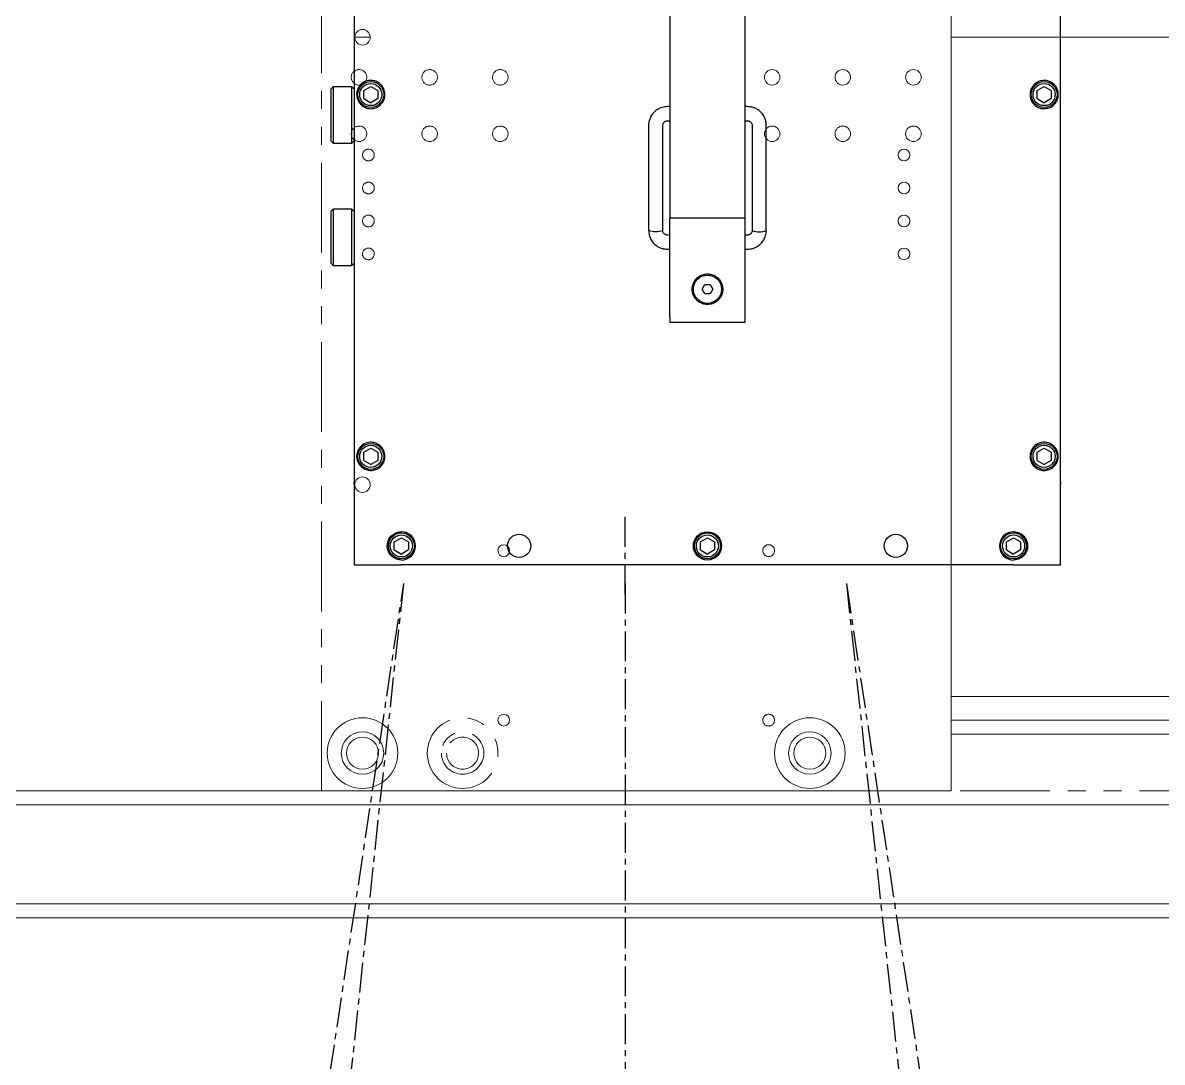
# Model space of a CAD drawing. Extents: x 500 to 100500, y -14500 to 21140.
# Drawn here: x 8061.8 to 8303.8, y -2721.7 to -2501 of the extents above; entities that cross this region are included whole.
import ezdxf

# ---------------------------------------------------------------- set-up
doc = ezdxf.new("R2010")
doc.units = 0
for name, pattern in [('CENTER', [10.16, 6.35, -1.27, 1.27, -1.27]), ('PHANTOM', [12.7, 6.35, -1.27, 1.27, -1.27, 1.27, -1.27]), ('SLD-Solid', [0])]:
    doc.linetypes.add(name, pattern=pattern)
doc.layers.get('0').update_dxf_attribs({"linetype": 'CONTINUOUS'})
doc.layers.add('Center', color=1, linetype='CENTER')
doc.layers.add('D', color=7, linetype='CONTINUOUS')
doc.layers.add('MODEL', color=7, linetype='SLD-Solid', lineweight=15)

# ---------------------------------------------------------------- blocks, each defined once
blk = doc.blocks.new('KSLIDER')
at = {"color": 60, "linetype": 'PHANTOM', "lineweight": 18, "ltscale": 3}
for p, q in [((-52807.52, -65071.89, 21.36), (-52807.52, -64866.89, 21.36)), ((-53457.52, -65071.89, 21.36), (-52807.52, -65071.89, 21.36))]:
    blk.add_line(p, q, dxfattribs=at)
for centre, radius in [((-52845.52, -64920.39, 21.36), 1.65), ((-52830.52, -64920.39, 21.36), 1.65), ((-52815.52, -64920.39, 21.36), 1.65), ((-52845.52, -64932.39, 21.36), 1.65), ((-52830.52, -64932.39, 21.36), 1.65), ((-52815.52, -64932.39, 21.36), 1.65), ((-52817.52, -64936.89, 21.36), 1.25), ((-52817.52, -64943.89, 21.36), 1.25), ((-52817.52, -64950.89, 21.36), 1.25), ((-52817.52, -64957.89, 21.36), 1.25), ((-52902.52, -65020.89, 21.36), 1.25), ((-52902.52, -65056.89, 21.36), 1.25), ((-52837.52, -65063.89, 21.36), 7.5), ((-52837.52, -65063.89, 21.36), 4.5), ((-52837.52, -65063.89, 21.36), 3.4)]:
    blk.add_circle(centre, radius, dxfattribs=at)
blk = doc.blocks.new('KASDADS')
at = {"layer": 'MODEL', "color": 4}
for p, q in [((-51607.52, -66571.89, 21.36), (-51607.52, -66366.89, 21.36)), ((-51734.17, -66411.89, 21.36), (-51730.87, -66411.89, 21.36)), ((-51607.52, -66411.89, 21.36), (-51053.02, -66411.89, 21.36)), ((-51607.52, -66551.89, 21.36), (-51033.02, -66551.89, 21.36)), ((-51071.02, -66556.89, 21.36), (-51607.52, -66556.89, 21.36)), ((-51607.52, -66559.89, 21.36), (-51066.02, -66559.89, 21.36)), ((-52257.52, -66571.89, 21.36), (-51607.52, -66571.89, 21.36)), ((-53552.02, -66574.89, 21.36), (-51013.02, -66574.89, 21.36)), ((-53552.02, -66595.89, 21.36), (-51013.02, -66595.89, 21.36)), ((-53552.02, -66598.89, 21.36), (-51013.02, -66598.89, 21.36))]:
    blk.add_line(p, q, dxfattribs=at)
for centre, radius in [((-51732.52, -66411.89, 21.36), 1.65), ((-51645.52, -66420.39, 21.36), 1.65), ((-51630.52, -66420.39, 21.36), 1.65), ((-51615.52, -66420.39, 21.36), 1.65), ((-51645.52, -66432.39, 21.36), 1.65), ((-51630.52, -66432.39, 21.36), 1.65), ((-51615.52, -66432.39, 21.36), 1.65), ((-51617.52, -66436.89, 21.36), 1.25), ((-51617.52, -66443.89, 21.36), 1.25), ((-51617.52, -66450.89, 21.36), 1.25), ((-51617.52, -66457.89, 21.36), 1.25), ((-51732.52, -66506.89, 21.36), 1.65), ((-51702.52, -66520.89, 21.36), 1.25), ((-51732.52, -66563.89, 21.36), 7.5), ((-51702.52, -66556.89, 21.36), 1.25), ((-51637.52, -66563.89, 21.36), 7.5), ((-51732.52, -66563.89, 21.36), 4.5), ((-51637.52, -66563.89, 21.36), 4.5), ((-51732.52, -66563.89, 21.36), 3.4), ((-51637.52, -66563.89, 21.36), 3.4)]:
    blk.add_circle(centre, radius, dxfattribs=at)
blk = doc.blocks.new('KJVision F 2')
at = {"color": 3, "linetype": 'Continuous', "lineweight": 25}
for p, q in [((-5723.22, -76483.19, -96.77), (-5723.22, -76759.69, -96.77)), ((-5573.22, -76759.69, -96.77), (-5573.22, -76483.19, -96.77)), ((-5723.22, -76500.69, -96.77), (-5723.22, -76742.19, -96.77)), ((-5573.22, -76742.19, -96.77), (-5573.22, -76500.69, -96.77)), ((-5656.22, -76555.64, -96.77), (-5656.22, -76686.05, -96.77)), ((-5640.22, -76686.05, -96.77), (-5640.22, -76555.64, -96.77)), ((-5727.72, -76658.19, -96.77), (-5728.22, -76658.69, -96.77)), ((-5728.22, -76658.69, -96.77), (-5728.22, -76669.69, -96.77)), ((-5723.72, -76658.19, -96.77), (-5727.72, -76658.19, -96.77)), ((-5727.72, -76658.19, -96.77), (-5727.72, -76670.19, -96.77)), ((-5723.22, -76658.69, -96.77), (-5723.72, -76658.19, -96.77)), ((-5723.72, -76670.19, -96.77), (-5723.72, -76658.19, -96.77)), ((-5721.22, -76658.99, -96.77), (-5719.72, -76658.12, -96.77)), ((-5721.22, -76660.72, -96.77), (-5721.22, -76658.99, -96.77)), ((-5719.72, -76658.12, -96.77), (-5718.22, -76658.99, -96.77)), ((-5718.22, -76658.99, -96.77), (-5718.22, -76660.72, -96.77)), ((-5578.22, -76658.99, -96.77), (-5576.72, -76658.12, -96.77)), ((-5578.22, -76660.72, -96.77), (-5578.22, -76658.99, -96.77)), ((-5576.72, -76658.12, -96.77), (-5575.22, -76658.99, -96.77)), ((-5575.22, -76658.99, -96.77), (-5575.22, -76660.72, -96.77)), ((-5721.22, -76660.72, -96.77), (-5719.72, -76661.59, -96.77)), ((-5718.22, -76660.72, -96.77), (-5719.72, -76661.59, -96.77)), ((-5656.22, -76662.42, -96.77), (-5656.72, -76662.42, -96.77)), ((-5639.72, -76662.42, -96.77), (-5640.22, -76662.42, -96.77)), ((-5578.22, -76660.72, -96.77), (-5576.72, -76661.59, -96.77)), ((-5575.22, -76660.72, -96.77), (-5576.72, -76661.59, -96.77)), ((-5660.72, -76666.4, -96.77), (-5660.72, -76688.71, -96.77)), ((-5657.72, -76688.71, -96.77), (-5657.72, -76666.4, -96.77)), ((-5656.72, -76665.42, -96.77), (-5656.22, -76665.42, -96.77)), ((-5640.22, -76665.42, -96.77), (-5639.72, -76665.42, -96.77)), ((-5638.72, -76666.4, -96.77), (-5638.72, -76688.71, -96.77)), ((-5635.72, -76688.71, -96.77), (-5635.72, -76666.4, -96.77)), ((-5728.22, -76669.69, -96.77), (-5727.72, -76670.19, -96.77)), ((-5723.72, -76670.19, -96.77), (-5723.22, -76669.69, -96.77)), ((-5727.72, -76670.19, -96.77), (-5723.72, -76670.19, -96.77)), ((-5727.72, -76684.19, -96.77), (-5728.22, -76684.69, -96.77)), ((-5723.72, -76684.19, -96.77), (-5727.72, -76684.19, -96.77)), ((-5727.72, -76684.19, -96.77), (-5727.72, -76696.19, -96.77)), ((-5723.22, -76684.69, -96.77), (-5723.72, -76684.19, -96.77)), ((-5723.72, -76696.19, -96.77), (-5723.72, -76684.19, -96.77)), ((-5728.22, -76684.69, -96.77), (-5728.22, -76695.69, -96.77)), ((-5656.22, -76686.05, -96.77), (-5640.22, -76686.05, -96.77)), ((-5656.22, -76686.05, -96.77), (-5640.22, -76686.05, -96.77)), ((-5656.22, -76686.05, -96.77), (-5656.22, -76686.05, -96.77)), ((-5656.22, -76686.85, -96.77), (-5656.22, -76686.05, -96.77)), ((-5640.22, -76686.05, -96.77), (-5640.22, -76686.05, -96.77)), ((-5640.22, -76686.85, -96.77), (-5640.22, -76686.05, -96.77)), ((-5656.22, -76690.03, -96.77), (-5656.22, -76686.85, -96.77)), ((-5640.22, -76690.03, -96.77), (-5640.22, -76686.85, -96.77)), ((-5656.22, -76689.69, -96.77), (-5656.72, -76689.69, -96.77)), ((-5656.22, -76699.02, -96.77), (-5656.22, -76690.03, -96.77)), ((-5639.72, -76689.69, -96.77), (-5640.22, -76689.69, -96.77)), ((-5640.22, -76699.02, -96.77), (-5640.22, -76690.03, -96.77)), ((-5656.72, -76692.69, -96.77), (-5656.22, -76692.69, -96.77)), ((-5640.22, -76692.69, -96.77), (-5639.72, -76692.69, -96.77)), ((-5728.22, -76695.69, -96.77), (-5727.72, -76696.19, -96.77)), ((-5727.72, -76696.19, -96.77), (-5723.72, -76696.19, -96.77)), ((-5723.72, -76696.19, -96.77), (-5723.22, -76695.69, -96.77)), ((-5656.22, -76707.07, -96.77), (-5656.22, -76699.02, -96.77)), ((-5649.38, -76701.19, -96.77), (-5648.8, -76700.19, -96.77)), ((-5648.8, -76702.19, -96.77), (-5649.38, -76701.19, -96.77)), ((-5648.8, -76700.19, -96.77), (-5647.64, -76700.19, -96.77)), ((-5647.64, -76700.19, -96.77), (-5647.07, -76701.19, -96.77)), ((-5647.07, -76701.19, -96.77), (-5647.64, -76702.19, -96.77)), ((-5640.22, -76707.07, -96.77), (-5640.22, -76699.02, -96.77)), ((-5647.64, -76702.19, -96.77), (-5648.8, -76702.19, -96.77)), ((-5656.22, -76707.07, -96.77), (-5656.22, -76708.19, -96.77)), ((-5656.22, -76708.19, -96.77), (-5640.22, -76708.19, -96.77)), ((-5640.22, -76708.19, -96.77), (-5640.22, -76707.07, -96.77)), ((-5721.22, -76735.82, -96.77), (-5719.72, -76734.96, -96.77)), ((-5719.72, -76734.96, -96.77), (-5718.22, -76735.82, -96.77)), ((-5578.22, -76735.82, -96.77), (-5576.72, -76734.96, -96.77)), ((-5576.72, -76734.96, -96.77), (-5575.22, -76735.82, -96.77)), ((-5721.22, -76737.55, -96.77), (-5721.22, -76735.82, -96.77)), ((-5721.22, -76737.55, -96.77), (-5719.72, -76738.42, -96.77)), ((-5718.22, -76737.55, -96.77), (-5719.72, -76738.42, -96.77)), ((-5718.22, -76735.82, -96.77), (-5718.22, -76737.55, -96.77)), ((-5578.22, -76737.55, -96.77), (-5578.22, -76735.82, -96.77)), ((-5578.22, -76737.55, -96.77), (-5576.72, -76738.42, -96.77)), ((-5575.22, -76737.55, -96.77), (-5576.72, -76738.42, -96.77)), ((-5575.22, -76735.82, -96.77), (-5575.22, -76737.55, -96.77)), ((-5723.22, -76742.19, -96.77), (-5723.22, -76742.19, -96.77)), ((-5723.22, -76742.69, -96.77), (-5723.22, -76742.19, -96.77)), ((-5573.22, -76742.19, -96.77), (-5573.22, -76742.19, -96.77)), ((-5573.22, -76742.19, -96.77), (-5573.22, -76742.69, -96.77)), ((-5723.22, -76742.69, -96.77), (-5723.22, -76758.69, -96.77)), ((-5723.22, -76742.69, -96.77), (-5723.22, -76742.69, -96.77)), ((-5573.22, -76742.69, -96.77), (-5573.22, -76742.69, -96.77)), ((-5573.22, -76758.69, -96.77), (-5573.22, -76742.69, -96.77)), ((-5714.72, -76754.82, -96.77), (-5713.22, -76753.96, -96.77)), ((-5713.22, -76753.96, -96.77), (-5711.72, -76754.82, -96.77)), ((-5649.72, -76754.82, -96.77), (-5648.22, -76753.96, -96.77)), ((-5648.22, -76753.96, -96.77), (-5646.72, -76754.82, -96.77)), ((-5584.72, -76754.82, -96.77), (-5583.22, -76753.96, -96.77)), ((-5583.22, -76753.96, -96.77), (-5581.72, -76754.82, -96.77)), ((-5714.72, -76756.55, -96.77), (-5714.72, -76754.82, -96.77)), ((-5714.72, -76756.55, -96.77), (-5713.22, -76757.42, -96.77)), ((-5711.72, -76756.55, -96.77), (-5713.22, -76757.42, -96.77)), ((-5711.72, -76754.82, -96.77), (-5711.72, -76756.55, -96.77)), ((-5649.72, -76756.55, -96.77), (-5649.72, -76754.82, -96.77)), ((-5649.72, -76756.55, -96.77), (-5648.22, -76757.42, -96.77)), ((-5646.72, -76756.55, -96.77), (-5648.22, -76757.42, -96.77)), ((-5646.72, -76754.82, -96.77), (-5646.72, -76756.55, -96.77)), ((-5584.72, -76756.55, -96.77), (-5584.72, -76754.82, -96.77)), ((-5584.72, -76756.55, -96.77), (-5583.22, -76757.42, -96.77)), ((-5581.72, -76756.55, -96.77), (-5583.22, -76757.42, -96.77)), ((-5581.72, -76754.82, -96.77), (-5581.72, -76756.55, -96.77)), ((-5723.22, -76758.69, -96.77), (-5723.22, -76758.69, -96.77)), ((-5723.22, -76758.69, -96.77), (-5723.22, -76758.69, -96.77)), ((-5573.22, -76758.69, -96.77), (-5573.22, -76758.69, -96.77)), ((-5723.22, -76759.69, -96.77), (-5713.22, -76759.69, -96.77)), ((-5583.22, -76759.69, -96.77), (-5713.22, -76759.69, -96.77)), ((-5583.22, -76759.69, -96.77), (-5573.22, -76759.69, -96.77))]:
    blk.add_line(p, q, dxfattribs=at)
at = {"color": 3}
for p, q in [((-5665.72, -76766.05, -96.77), (-5665.72, -76748.71, -96.77)), ((-5912.72, -78093.69, -96.77), (-5712.72, -76763.69, -96.77)), ((-5755.72, -77163.69, -96.77), (-5712.72, -76763.69, -96.77)), ((-5665.72, -76763.69, -96.77), (-5665.72, -78093.69, -96.77)), ((-5618.72, -76763.69, -96.77), (-5418.72, -78093.69, -96.77)), ((-5618.72, -76763.69, -96.77), (-5575.72, -77163.69, -96.77))]:
    blk.add_line(p, q, dxfattribs=at)
at = {"color": 3, "linetype": 'Continuous', "lineweight": 25}
for centre, radius in [((-5719.72, -76659.85, -96.77), 2.75), ((-5719.72, -76659.85, -96.77), 2.35), ((-5576.72, -76659.85, -96.77), 2.75), ((-5576.72, -76659.85, -96.77), 2.35), ((-5648.22, -76701.19, -96.77), 3), ((-5719.72, -76736.69, -96.77), 2.75), ((-5719.72, -76736.69, -96.77), 2.35), ((-5576.72, -76736.69, -96.77), 2.75), ((-5576.72, -76736.69, -96.77), 2.35), ((-5713.22, -76755.69, -96.77), 2.75), ((-5713.22, -76755.69, -96.77), 2.35), ((-5688.22, -76755.69, -96.77), 2.46), ((-5648.22, -76755.69, -96.77), 3), ((-5648.22, -76755.69, -96.77), 2.75), ((-5648.22, -76755.69, -96.77), 2.35), ((-5608.22, -76755.69, -96.77), 2.46), ((-5583.22, -76755.69, -96.77), 2.75), ((-5583.22, -76755.69, -96.77), 2.35)]:
    blk.add_circle(centre, radius, dxfattribs=at)
for centre, radius, start, end in [((-5659.22, -76684.14, -96.77), 4.8, 251.8089, 288.1911), ((-5637.22, -76684.9, -96.77), 4.09, 248.4967, 291.5033), ((-5713.22, -76755.69, -96.77), 3, 270, 90), ((-5583.22, -76755.69, -96.77), 3, 90, 270)]:
    blk.add_arc(centre, radius, start, end, dxfattribs=at)
for points, knots in [([(-5721.59, -76662.2, -96.77), (-5721.9, -76661.89, -96.77), (-5722.34, -76661.45, -96.77), (-5722.62, -76660.67, -96.77), (-5722.71, -76660.18, -96.77), (-5722.73, -76659.8, -96.77), (-5722.7, -76659.43, -96.77), (-5722.61, -76658.99, -96.77), (-5722.39, -76658.43, -96.77), (-5721.87, -76657.66, -96.77), (-5720.94, -76657, -96.77), (-5719.71, -76656.79, -96.77), (-5718.69, -76656.99, -96.77), (-5717.88, -76657.42, -96.77), (-5717.23, -76658.09, -96.77), (-5716.81, -76658.94, -96.77), (-5716.67, -76659.9, -96.77), (-5716.84, -76660.88, -96.77), (-5717.35, -76661.8, -96.77), (-5718.18, -76662.5, -96.77), (-5719.21, -76662.87, -96.77), (-5720.47, -76662.88, -96.77), (-5721.17, -76662.46, -96.77), (-5721.59, -76662.2, -96.77)], [0, 0, 0, 0, 0.087908, 0.1243727, 0.1433489, 0.1579927, 0.1725788, 0.1918674, 0.2230663, 0.2769971, 0.3744226, 0.4463081, 0.493478, 0.5360369, 0.5768432, 0.6172193, 0.6576235, 0.6986551, 0.7425444, 0.792969, 0.8431141, 0.9039171, 1, 1, 1, 1]), ([(-5576.75, -76662.85, -96.77), (-5576.8, -76662.85, -96.77), (-5577.13, -76662.84, -96.77), (-5577.76, -76662.72, -96.77), (-5578.57, -76662.28, -96.77), (-5579.21, -76661.61, -96.77), (-5579.64, -76660.76, -96.77), (-5579.77, -76659.8, -96.77), (-5579.6, -76658.82, -96.77), (-5579.08, -76657.9, -96.77), (-5578.25, -76657.2, -96.77), (-5577.22, -76656.83, -96.77), (-5575.97, -76656.85, -96.77), (-5574.81, -76657.42, -96.77), (-5574.12, -76658.26, -96.77), (-5573.82, -76659.03, -96.77), (-5573.73, -76659.52, -96.77), (-5573.72, -76659.9, -96.77), (-5573.74, -76660.27, -96.77), (-5573.83, -76660.71, -96.77), (-5574.05, -76661.27, -96.77), (-5574.57, -76662.03, -96.77), (-5575.45, -76662.71, -96.77), (-5576.38, -76662.81, -96.77), (-5576.75, -76662.85, -96.77)], [0, 0, 0, 0, 0.0087568, 0.0558583, 0.0983847, 0.1391779, 0.1795479, 0.2199494, 0.2609889, 0.3049239, 0.3554509, 0.4056957, 0.4667145, 0.5618717, 0.6487742, 0.6858136, 0.7049587, 0.7196088, 0.7342042, 0.752465, 0.7855309, 0.8372825, 0.9351477, 1, 1, 1, 1]), ([(-5656.72, -76662.42, -96.77), (-5657.11, -76662.45, -96.77), (-5657.66, -76662.49, -96.77), (-5658.42, -76662.78, -96.77), (-5659.03, -76663.12, -96.77), (-5659.68, -76663.67, -96.77), (-5660.23, -76664.41, -96.77), (-5660.59, -76665.31, -96.77), (-5660.76, -76666.01, -96.77), (-5660.71, -76666.38, -96.77), (-5660.71, -76666.4, -96.77)], [0, 0, 0, 0, 0.184865, 0.260647, 0.386958, 0.52041, 0.666196, 0.822242, 0.988754, 1, 1, 1, 1]), ([(-5635.73, -76666.4, -96.77), (-5635.75, -76666.05, -96.77), (-5635.8, -76665.35, -96.77), (-5636.23, -76664.38, -96.77), (-5636.85, -76663.57, -96.77), (-5637.54, -76663.03, -96.77), (-5638.22, -76662.69, -96.77), (-5638.93, -76662.47, -96.77), (-5639.44, -76662.44, -96.77), (-5639.72, -76662.42, -96.77)], [0, 0, 0, 0, 0.167317, 0.33559, 0.499903, 0.650442, 0.754342, 0.865168, 1, 1, 1, 1]), ([(-5657.7, -76666.4, -96.77), (-5657.71, -76666.34, -96.77), (-5657.72, -76666.16, -96.77), (-5657.59, -76665.89, -96.77), (-5657.39, -76665.66, -96.77), (-5657.17, -76665.52, -96.77), (-5656.95, -76665.44, -96.77), (-5656.8, -76665.43, -96.77), (-5656.72, -76665.42, -96.77)], [0, 0, 0, 0, 0.122287, 0.355256, 0.563161, 0.706534, 0.857521, 1, 1, 1, 1]), ([(-5639.72, -76665.42, -96.77), (-5639.59, -76665.43, -96.77), (-5639.41, -76665.45, -96.77), (-5639.17, -76665.57, -96.77), (-5638.99, -76665.71, -96.77), (-5638.82, -76665.94, -96.77), (-5638.72, -76666.18, -96.77), (-5638.73, -76666.34, -96.77), (-5638.74, -76666.4, -96.77)], [0, 0, 0, 0, 0.239521, 0.338304, 0.50296, 0.682902, 0.888148, 1, 1, 1, 1]), ([(-5660.71, -76688.71, -96.77), (-5660.69, -76689.06, -96.77), (-5660.64, -76689.76, -96.77), (-5660.22, -76690.73, -96.77), (-5659.6, -76691.53, -96.77), (-5658.9, -76692.08, -96.77), (-5658.22, -76692.42, -96.77), (-5657.52, -76692.64, -96.77), (-5657, -76692.67, -96.77), (-5656.72, -76692.69, -96.77)], [0, 0, 0, 0, 0.167305, 0.33558, 0.499895, 0.650437, 0.754338, 0.865166, 1, 1, 1, 1]), ([(-5656.72, -76689.69, -96.77), (-5656.85, -76689.67, -96.77), (-5657.03, -76689.65, -96.77), (-5657.27, -76689.54, -96.77), (-5657.45, -76689.39, -96.77), (-5657.62, -76689.17, -96.77), (-5657.72, -76688.92, -96.77), (-5657.71, -76688.76, -96.77), (-5657.7, -76688.71, -96.77)], [0, 0, 0, 0, 0.239491, 0.338261, 0.502897, 0.682816, 0.888037, 1, 1, 1, 1]), ([(-5639.72, -76692.69, -96.77), (-5639.33, -76692.66, -96.77), (-5638.79, -76692.61, -96.77), (-5638.03, -76692.33, -96.77), (-5637.41, -76691.99, -96.77), (-5636.76, -76691.43, -96.77), (-5636.21, -76690.7, -96.77), (-5635.85, -76689.8, -96.77), (-5635.68, -76689.1, -96.77), (-5635.73, -76688.73, -96.77), (-5635.73, -76688.71, -96.77)], [0, 0, 0, 0, 0.184865, 0.260647, 0.386958, 0.52041, 0.666196, 0.822242, 0.988754, 1, 1, 1, 1]), ([(-5638.74, -76688.71, -96.77), (-5638.73, -76688.77, -96.77), (-5638.73, -76688.95, -96.77), (-5638.85, -76689.22, -96.77), (-5639.05, -76689.45, -96.77), (-5639.27, -76689.59, -96.77), (-5639.49, -76689.67, -96.77), (-5639.65, -76689.68, -96.77), (-5639.72, -76689.69, -96.77)], [0, 0, 0, 0, 0.122287, 0.355256, 0.563161, 0.706534, 0.857521, 1, 1, 1, 1]), ([(-5651.04, -76699.57, -96.77), (-5650.87, -76699.32, -96.77), (-5650.55, -76698.86, -96.77), (-5649.86, -76698.34, -96.77), (-5649.07, -76698.01, -96.77), (-5648.22, -76697.9, -96.77), (-5647.37, -76698.01, -96.77), (-5646.58, -76698.34, -96.77), (-5645.89, -76698.86, -96.77), (-5645.57, -76699.32, -96.77), (-5645.4, -76699.57, -96.77)], [0, 0, 0, 0, 0.133331, 0.253473, 0.378719, 0.5, 0.621275, 0.746527, 0.866665, 1, 1, 1, 1]), ([(-5651.47, -76701.07, -96.77), (-5651.44, -76700.81, -96.77), (-5651.4, -76700.31, -96.77), (-5651.16, -76699.81, -96.77), (-5651.04, -76699.57, -96.77)], [0, 0, 0, 0, 0.511837, 1, 1, 1, 1]), ([(-5645.4, -76699.57, -96.77), (-5645.28, -76699.81, -96.77), (-5645.04, -76700.31, -96.77), (-5645, -76700.81, -96.77), (-5644.97, -76701.07, -96.77)], [0, 0, 0, 0, 0.488163, 1, 1, 1, 1]), ([(-5721.59, -76739.03, -96.77), (-5721.9, -76738.72, -96.77), (-5722.34, -76738.29, -96.77), (-5722.62, -76737.5, -96.77), (-5722.71, -76737.01, -96.77), (-5722.73, -76736.63, -96.77), (-5722.7, -76736.26, -96.77), (-5722.61, -76735.83, -96.77), (-5722.39, -76735.26, -96.77), (-5721.87, -76734.49, -96.77), (-5720.94, -76733.83, -96.77), (-5719.71, -76733.62, -96.77), (-5718.69, -76733.82, -96.77), (-5717.88, -76734.26, -96.77), (-5717.23, -76734.92, -96.77), (-5716.81, -76735.78, -96.77), (-5716.67, -76736.73, -96.77), (-5716.84, -76737.71, -96.77), (-5717.35, -76738.64, -96.77), (-5718.18, -76739.34, -96.77), (-5719.21, -76739.71, -96.77), (-5720.47, -76739.71, -96.77), (-5721.17, -76739.29, -96.77), (-5721.59, -76739.03, -96.77)], [0, 0, 0, 0, 0.087908, 0.124373, 0.143349, 0.157993, 0.172579, 0.191867, 0.223066, 0.276997, 0.374423, 0.446308, 0.493478, 0.536037, 0.576843, 0.617219, 0.657624, 0.698655, 0.742544, 0.792969, 0.843114, 0.903917, 1, 1, 1, 1]), ([(-5576.75, -76739.69, -96.77), (-5576.8, -76739.69, -96.77), (-5577.13, -76739.68, -96.77), (-5577.76, -76739.55, -96.77), (-5578.57, -76739.11, -96.77), (-5579.21, -76738.44, -96.77), (-5579.64, -76737.59, -96.77), (-5579.77, -76736.63, -96.77), (-5579.6, -76735.65, -96.77), (-5579.08, -76734.73, -96.77), (-5578.25, -76734.03, -96.77), (-5577.22, -76733.66, -96.77), (-5575.97, -76733.68, -96.77), (-5574.81, -76734.25, -96.77), (-5574.12, -76735.09, -96.77), (-5573.82, -76735.86, -96.77), (-5573.73, -76736.35, -96.77), (-5573.72, -76736.73, -96.77), (-5573.74, -76737.1, -96.77), (-5573.83, -76737.54, -96.77), (-5574.05, -76738.1, -96.77), (-5574.57, -76738.87, -96.77), (-5575.45, -76739.54, -96.77), (-5576.38, -76739.65, -96.77), (-5576.75, -76739.69, -96.77)], [0, 0, 0, 0, 0.008757, 0.055858, 0.098385, 0.139178, 0.179548, 0.219949, 0.260989, 0.304924, 0.355451, 0.405696, 0.466715, 0.561872, 0.648774, 0.685814, 0.704959, 0.719609, 0.734204, 0.752465, 0.785531, 0.837283, 0.935148, 1, 1, 1, 1]), ([(-5713.22, -76758.69, -96.77), (-5713.55, -76758.66, -96.77), (-5714.21, -76758.59, -96.77), (-5715.09, -76758.1, -96.77), (-5715.78, -76757.36, -96.77), (-5716.19, -76756.42, -96.77), (-5716.26, -76755.41, -96.77), (-5716.01, -76754.44, -96.77), (-5715.46, -76753.61, -96.77), (-5714.66, -76752.99, -96.77), (-5713.86, -76752.72, -96.77), (-5713.37, -76752.69, -96.77), (-5713.22, -76752.69, -96.77)], [0, 0, 0, 0, 0.104157, 0.20821, 0.314967, 0.424079, 0.530103, 0.632333, 0.736, 0.843986, 0.952648, 1, 1, 1, 1]), ([(-5583.22, -76752.69, -96.77), (-5582.89, -76752.72, -96.77), (-5582.23, -76752.78, -96.77), (-5581.35, -76753.27, -96.77), (-5580.66, -76754.01, -96.77), (-5580.25, -76754.95, -96.77), (-5580.18, -76755.97, -96.77), (-5580.43, -76756.93, -96.77), (-5580.98, -76757.76, -96.77), (-5581.78, -76758.38, -96.77), (-5582.58, -76758.66, -96.77), (-5583.07, -76758.68, -96.77), (-5583.22, -76758.69, -96.77)], [0, 0, 0, 0, 0.104157, 0.20821, 0.314967, 0.424079, 0.530103, 0.632333, 0.736, 0.843986, 0.952648, 1, 1, 1, 1])]:
    blk.add_open_spline(points, degree=3, knots=knots, dxfattribs=at)
blk.add_open_spline([(-5644.97, -76701.07, -96.77), (-5644.98, -76701.29, -96.77), (-5644.99, -76701.72, -96.77), (-5645.17, -76702.36, -96.77), (-5645.46, -76702.94, -96.77), (-5645.87, -76703.46, -96.77), (-5646.37, -76703.88, -96.77), (-5646.94, -76704.2, -96.77), (-5647.57, -76704.39, -96.77), (-5648.22, -76704.46, -96.77), (-5648.87, -76704.39, -96.77), (-5649.5, -76704.2, -96.77), (-5650.08, -76703.88, -96.77), (-5650.58, -76703.46, -96.77), (-5650.98, -76702.94, -96.77), (-5651.28, -76702.36, -96.77), (-5651.45, -76701.72, -96.77), (-5651.46, -76701.29, -96.77), (-5651.47, -76701.07, -96.77)], degree=3, dxfattribs=at)

msp = doc.modelspace()

# ---------------------------------------------------------------- block references
at = {"layer": 'Center'}
msp.add_blockref('KJVision F 2', (13855.47, 74143.58, 20.95), dxfattribs=at)
at = {"layer": 'D', "color": 1}
msp.add_blockref('KASDADS', (59866.51, 63907.78, -97.17), dxfattribs=at)
at = {"layer": 'D', "color": 1, "xscale": -1}
msp.add_blockref('KSLIDER', (-44682.27, 62407.78, -162.52), dxfattribs=at)

doc.saveas('drawing.dxf')
